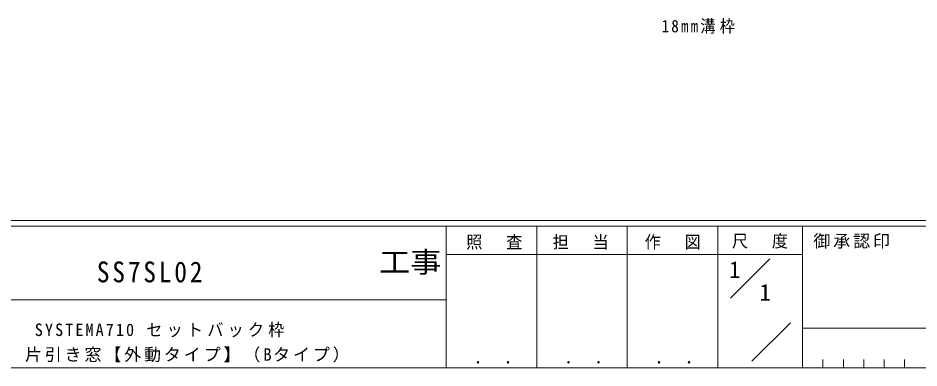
# Model space of a CAD drawing. Units: millimetres, scale not verified. Extents: x -594 to 539, y -420 to 386.
# Drawn here: x -5.3 to 313.1, y -420 to -296.5 of the extents above; entities that cross this region are included whole.
import ezdxf
from ezdxf.enums import TextEntityAlignment as Align

# ---------------------------------------------------------------- set-up
doc = ezdxf.new("R2010")
doc.units = ezdxf.units.MM
doc.header["$LTSCALE"] = 2
doc.layers.add('0-1_USER1', color=7, linetype='Continuous', lineweight=9)
doc.layers.add('0-2_YKK_ZWAK', color=7, linetype='Continuous')
doc.styles.add('ＭＳ ゴシック', font='')
doc.styles.get('ＭＳ ゴシック').set_extended_font_data('MS Gothic')

msp = doc.modelspace()

# ---------------------------------------------------------------- linework, layer by layer
at = {"layer": '0-1_USER1'}
for p, q in [((510, -368), (-590, -368)), ((456, -370), (-590, -370)), ((146, -370), (146, -420)), ((178, -370), (178, -420)), ((210, -370), (210, -420)), ((242, -370), (242, -420)), ((272, -370), (272, -420)), ((243.406, -379.999), (146, -379.999)), ((243.406, -379.999), (272, -379.999)), ((246.529, -395.337), (260.376, -381.49)), ((-38, -395.999), (146, -395.999)), ((254.103, -417.636), (267.709, -404.03)), ((272, -406), (416, -406)), ((279.2, -417), (279.2, -420)), ((286.4, -417), (286.4, -420)), ((293.6, -417), (293.6, -420)), ((300.8, -417), (300.8, -420)), ((308, -417), (308, -420)), ((-590, -420), (456, -420))]:
    msp.add_line(p, q, dxfattribs=at)

# ---------------------------------------------------------------- texts
at = {"layer": '0-1_USER1', "color": 3, "style": 'ＭＳ ゴシック', "width": 1.1}
msp.add_text('工事', height=7.331, dxfattribs=at).set_placement((122.331, -388.509), align=Align.BOTTOM_LEFT)
at = {"layer": '0-1_USER1', "char_height": 4.399, "attachment_point": 7, "style": 'ＭＳ ゴシック'}
for s, insert in [('\\T1.24;\\W0.95;尺\\~\\~度', (247.018, -377.91)), ('\\T1.17;御承認印', (275.81, -377.904)), ('\\T1.24;\\W0.95;照\\~\\~査', (153.127, -378.257)), ('\\T1.24;\\W0.95;担\\~\\~当', (183.649, -378.257)), ('\\T1.24;\\W0.95;作\\~\\~図', (216.171, -378.231)), ('\\T1.24;\\W0.95;\\~．\\~．', (152.364, -418.494)), ('\\T1.24;\\W0.95;\\~．\\~．', (184.364, -418.494)), ('\\T1.24;\\W0.95;\\~．\\~．', (216.364, -418.494))]:
    msp.add_mtext(s, dxfattribs=dict(at, insert=insert))
at = {"layer": '0-2_YKK_ZWAK', "style": 'ＭＳ ゴシック'}
for p in [(246, -389.999), (256.762, -397.999)]:
    msp.add_text('1', height=5.865, dxfattribs=at).set_placement(p, align=Align.BOTTOM_LEFT)
at = {"layer": '0-2_YKK_ZWAK', "char_height": 4.399, "attachment_point": 7, "style": 'ＭＳ ゴシック'}
for s, insert in [('\\T1.27;\\W0.9;18mm溝枠', (222.153, -302.05)), ('\\T1.26;\\W0.95;SYSTEMA710\\~セットバック枠', (0.624, -409.213)), ('\\T1.17;片引き窓【外動タイプ】（Bタイプ）', (-2.89, -418.035))]:
    msp.add_mtext(s, dxfattribs=dict(at, insert=insert))
at = {"layer": '0-2_YKK_ZWAK', "color": 3, "insert": (22.532, -389.891), "char_height": 7.331, "attachment_point": 7, "style": 'ＭＳ ゴシック'}
msp.add_mtext('\\T1.22;\\W0.9;SS7SL02', dxfattribs=at)

doc.saveas('drawing.dxf')
